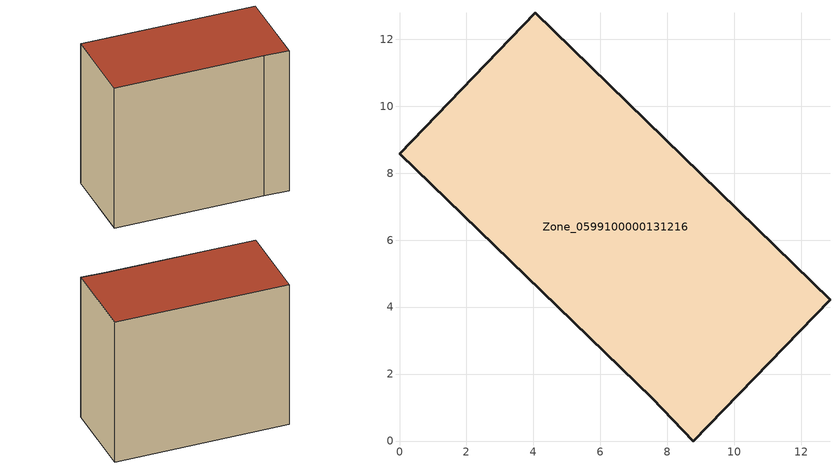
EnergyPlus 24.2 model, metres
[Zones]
Zone_0599100000131216
 floor ground (C_G): 0,8.58 4.06,12.79 12.86,4.23 8.77,0 7.56,1.28 z0
 wall outside (C_F): 8.77,0 12.86,4.23 4.06,12.79 0,8.58 7.56,1.28 8.77,0 z0:10.81
 roof outside (C_R): 4.06,12.79 0,8.58 7.56,1.28 8.77,0 12.86,4.23 z10.81
[BUILDING]
Pand.0599100000131216: North Axis=0; Terrain=City; Loads Convergence Tolerance Value=0.04; Temperature Convergence Tolerance Value=0.4; Solar Distribution=FullExterior; Maximum Number of Warmup Days=25; Minimum Number of Warmup Days=1
[Site:Location]
Rotterdam.The.Hague.AP_ZH_NLD Design_Conditions: Latitude=51.96; Longitude=4.45; Time Zone=1; Elevation=-4.5
[SITE:GROUNDTEMPERATURE:BUILDINGSURFACE]
18, 18, 18, 18, 18, 18, 18, 18, 18, 18, 18, 18
[MATERIAL] Thermal Absorptance=0.9; Solar Absorptance=0.7; Visible Absorptance=0.7
Name | Roughness | Thickness | Conductivity | Density | Specific Heat
G.TI.1946 | MediumSmooth | 0.15 | 1 | 540 | 1210
F.TI.1946 | Rough | 0.3 | 0.857143 | 1920 | 840
R.TI.1946 | MediumRough | 0.2 | 0.1 | 1500 | 1000
[CONSTRUCTION]
C_G: G.TI.1946
C_F: F.TI.1946
C_R: R.TI.1946
[ZONE]
Zone_0599100000131216: Type=1; Multiplier=1; Ceiling Height=Autocalculate; Volume=Autocalculate; Floor Area=autocalculate; Part of Total Floor Area=Yes
[ZONEINFILTRATION:DESIGNFLOWRATE]
Infil_Zone_0599100000131216: Zone or ZoneList or Space or SpaceList=Zone_0599100000131216; Schedule=AlwaysOn; Design Flow Rate Calculation Method=Flow/Area; Flow Rate per Floor Area=0.003; Constant Term Coefficient=1; Temperature Term Coefficient=0; Velocity Term Coefficient=0; Velocity Squared Term Coefficient=0
[HVACTEMPLATE:ZONE:IDEALLOADSAIRSYSTEM]
Zone_0599100000131216: Maximum Heating Supply Air Temperature=50; Minimum Cooling Supply Air Temperature=13; Maximum Heating Supply Air Humidity Ratio=0.0156; Minimum Cooling Supply Air Humidity Ratio=0.0077; Heating Limit=NoLimit; Cooling Limit=NoLimit; Dehumidification Control Type=ConstantSensibleHeatRatio; Cooling Sensible Heat Ratio=0.7; Dehumidification Setpoint=60; Humidification Control Type=None; Humidification Setpoint=30; Outdoor Air Method=None; Outdoor Air Flow Rate per Person=0.00944; Outdoor Air Flow Rate per Zone Floor Area=0; Outdoor Air Flow Rate per Zone=0; Demand Controlled Ventilation Type=None; Outdoor Air Economizer Type=NoEconomizer; Heat Recovery Type=None; Sensible Heat Recovery Effectiveness=0.7; Latent Heat Recovery Effectiveness=0.65
[ZONECONTROL:THERMOSTAT]
ThermostatControl_Zone_0599100000131216: Zone or ZoneList=Zone_0599100000131216; Control Type Schedule=DualSetpointControlType; Control 1=Thermostat_Zone_0599100000131216; Temperature Difference Between Cutout And Setpoint=0
[THERMOSTATSETPOINT:DUALSETPOINT]
Thermostat_Zone_0599100000131216: Heating Setpoint Temperature Schedule=HeatingSetpoint_Zone_0599100000131216; Cooling Setpoint Temperature Schedule=CoolingSetpoint_Zone_0599100000131216
[SCHEDULE:COMPACT]
HeatingSetpoint_Zone_0599100000131216: Through: 12/31, For: AllDays, Until: 24:00, 21
CoolingSetpoint_Zone_0599100000131216: Through: 12/31, For: AllDays, Until: 24:00, 24
DualSetpointControlType: Through: 12/31, For: AllDays, Until: 24:00, 4
AlwaysOn: Through: 12/31, For: AllDays, Until: 24:00, 1
